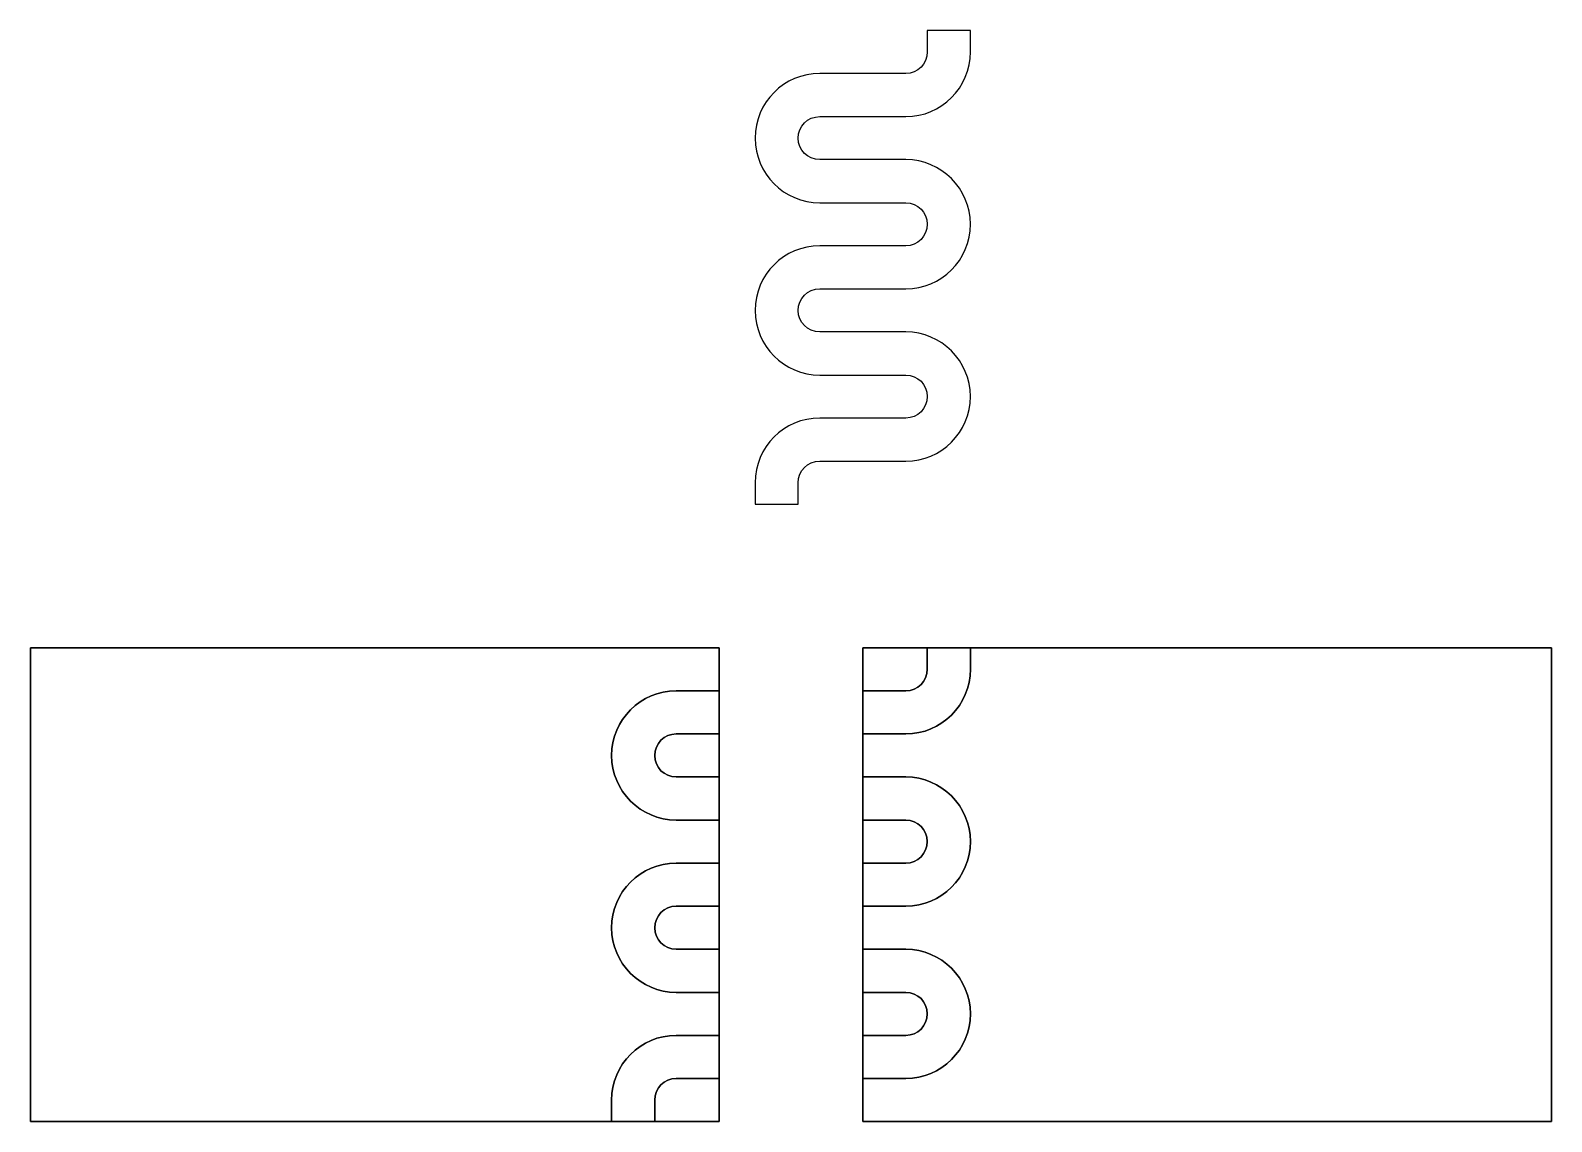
# Model space of a CAD drawing. Extents: x 0 to 530, y 0 to 380.
import ezdxf

# ---------------------------------------------------------------- set-up
doc = ezdxf.new("R2010")
doc.units = 0
doc.layers.add('1', color=7, linetype='CONTINUOUS')

# ---------------------------------------------------------------- blocks, each defined once
blk = doc.blocks.new('*M0')
at = {"layer": '1', "color": 7, "linetype": 'CONTINUOUS'}
for p, q in [((262.5, 165, 7), (262.5, 157.5, 7)), ((262.5, 165, 15), (262.5, 157.5, 15)), ((262.5, 165, 15), (262.5, 165, 7)), ((277.5, 165, 7), (262.5, 165, 7)), ((277.5, 165, 15), (262.5, 165, 15)), ((277.5, 157.5, 7), (277.5, 165, 7)), ((277.5, 165, 15), (277.5, 165, 7)), ((277.5, 157.5, 15), (277.5, 165, 15)), ((262.5, 157.5, 15), (262.5, 157.5, 7)), ((277.5, 157.5, 15), (277.5, 157.5, 7)), ((255, 150, 7), (225, 150, 7)), ((225, 150, 15), (225, 150, 7)), ((255, 150, 15), (225, 150, 15)), ((255, 150, 15), (255, 150, 7)), ((225, 135, 15), (225, 135, 7)), ((225, 135, 15), (225, 135, 7)), ((225, 135, 7), (255, 135, 7)), ((225, 135, 15), (255, 135, 15)), ((255, 135, 15), (255, 135, 7)), ((202.5, 127.5, 15), (202.5, 127.5, 7)), ((217.5, 127.5, 15), (217.5, 127.5, 7)), ((255, 120, 7), (225, 120, 7)), ((225, 120, 15), (225, 120, 7)), ((255, 120, 15), (225, 120, 15)), ((255, 120, 15), (255, 120, 7)), ((255, 120, 15), (255, 120, 7)), ((225, 105, 15), (225, 105, 7)), ((225, 105, 15), (225, 105, 7)), ((225, 105, 7), (255, 105, 7)), ((225, 105, 15), (255, 105, 15)), ((255, 105, 15), (255, 105, 7)), ((262.5, 97.5, 15), (262.5, 97.5, 7)), ((277.5, 97.5, 15), (277.5, 97.5, 7)), ((255, 90, 7), (225, 90, 7)), ((225, 90, 15), (225, 90, 7)), ((255, 90, 15), (225, 90, 15)), ((255, 90, 15), (255, 90, 7)), ((255, 90, 15), (255, 90, 7)), ((225, 75, 15), (225, 75, 7)), ((225, 75, 15), (225, 75, 7)), ((225, 75, 7), (255, 75, 7)), ((225, 75, 15), (255, 75, 15)), ((255, 75, 15), (255, 75, 7)), ((202.5, 67.5, 15), (202.5, 67.5, 7)), ((217.5, 67.5, 15), (217.5, 67.5, 7)), ((255, 60, 7), (225, 60, 7)), ((225, 60, 15), (225, 60, 7)), ((255, 60, 15), (225, 60, 15)), ((255, 60, 15), (255, 60, 7)), ((255, 60, 15), (255, 60, 7)), ((225, 45, 15), (225, 45, 7)), ((225, 45, 15), (225, 45, 7)), ((225, 45, 7), (255, 45, 7)), ((225, 45, 15), (255, 45, 15)), ((255, 45, 15), (255, 45, 7)), ((262.5, 37.5, 15), (262.5, 37.5, 7)), ((277.5, 37.5, 15), (277.5, 37.5, 7)), ((255, 30, 7), (225, 30, 7)), ((225, 30, 15), (225, 30, 7)), ((255, 30, 15), (225, 30, 15)), ((255, 30, 15), (255, 30, 7)), ((255, 30, 15), (255, 30, 7)), ((225, 15, 15), (225, 15, 7)), ((225, 15, 7), (255, 15, 7)), ((225, 15, 15), (255, 15, 15)), ((255, 15, 15), (255, 15, 7)), ((202.5, 7.5, 15), (202.5, 7.5, 7)), ((202.5, 7.5, 7), (202.5, 0, 7)), ((202.5, 7.5, 15), (202.5, 0, 15)), ((217.5, 0, 7), (217.5, 7.5, 7)), ((217.5, 7.5, 15), (217.5, 7.5, 7)), ((217.5, 0, 15), (217.5, 7.5, 15)), ((202.5, 0, 15), (202.5, 0, 7)), ((202.5, 0, 7), (217.5, 0, 7)), ((202.5, 0, 15), (217.5, 0, 15)), ((217.5, 0, 15), (217.5, 0, 7))]:
    blk.add_line(p, q, dxfattribs=at)
at = {"layer": '1', "color": 7, "linetype": 'CONTINUOUS', "extrusion": (0, 0, -1)}
for centre, start, end in [((-255, 157.5, -7), 180, 270), ((-255, 157.5, -15), 180, 270), ((-225, 127.5, -7), 270, 90), ((-225, 127.5, -15), 270, 90), ((-255, 97.5, -7), 90, 270), ((-255, 97.5, -15), 90, 270), ((-225, 67.5, -7), 270, 90), ((-225, 67.5, -15), 270, 90), ((-255, 37.5, -7), 90, 270), ((-255, 37.5, -15), 90, 270), ((-225, 7.5, -7), 360, 90), ((-225, 7.5, -15), 360, 90)]:
    blk.add_arc(centre, 7.5, start, end, dxfattribs=at)
at = {"layer": '1', "color": 7, "linetype": 'CONTINUOUS'}
for centre, start, end in [((255, 157.5, 7), 270, 360), ((255, 157.5, 15), 270, 360), ((225, 127.5, 7), 90, 270), ((225, 127.5, 15), 90, 270), ((255, 97.5, 7), 270, 90), ((255, 97.5, 15), 270, 90), ((225, 67.5, 7), 90, 270), ((225, 67.5, 15), 90, 270), ((255, 37.5, 7), 270, 90), ((255, 37.5, 15), 270, 90), ((225, 7.5, 7), 90, 180), ((225, 7.5, 15), 90, 180)]:
    blk.add_arc(centre, 22.5, start, end, dxfattribs=at)
blk = doc.blocks.new('*M1')
at = {"layer": '1', "color": 7, "linetype": 'CONTINUOUS'}
for p, q in [((225, 150, 15), (225, 150, 7)), ((225, 150, 15), (240, 150, 15)), ((225, 150, 15), (225, 150, 7)), ((240, 150, 7), (225, 150, 7)), ((240, 150, 15), (240, 150, 7)), ((240, 150, 7), (240, 135, 7)), ((225, 135, 7), (240, 135, 7)), ((225, 135, 15), (225, 135, 7)), ((240, 135, 15), (225, 135, 15)), ((240, 135, 7), (240, 135, 15)), ((202.5, 127.5, 15), (202.5, 127.5, 7)), ((217.5, 127.5, 15), (217.5, 127.5, 7)), ((225, 120, 15), (225, 120, 7)), ((240, 120, 7), (225, 120, 7)), ((225, 120, 15), (240, 120, 15)), ((225, 120, 15), (225, 120, 7)), ((240, 120, 7), (240, 105, 7)), ((240, 120, 15), (240, 120, 7)), ((225, 105, 7), (240, 105, 7)), ((225, 105, 15), (225, 105, 7)), ((240, 105, 15), (225, 105, 15)), ((240, 105, 7), (240, 105, 15)), ((225, 90, 15), (225, 90, 7)), ((225, 90, 15), (240, 90, 15)), ((225, 90, 15), (225, 90, 7)), ((240, 90, 7), (225, 90, 7)), ((240, 90, 15), (240, 90, 7)), ((240, 90, 7), (240, 75, 7)), ((225, 75, 7), (240, 75, 7)), ((225, 75, 15), (225, 75, 7)), ((240, 75, 15), (225, 75, 15)), ((240, 75, 7), (240, 75, 15)), ((202.5, 67.5, 15), (202.5, 67.5, 7)), ((217.5, 67.5, 15), (217.5, 67.5, 7)), ((225, 60, 15), (225, 60, 7)), ((240, 60, 7), (225, 60, 7)), ((225, 60, 15), (240, 60, 15)), ((225, 60, 15), (225, 60, 7)), ((240, 60, 7), (240, 45, 7)), ((240, 60, 15), (240, 60, 7)), ((225, 45, 7), (240, 45, 7)), ((225, 45, 15), (225, 45, 7)), ((240, 45, 15), (225, 45, 15)), ((240, 45, 7), (240, 45, 15)), ((225, 30, 15), (240, 30, 15)), ((225, 30, 15), (225, 30, 7)), ((240, 30, 7), (225, 30, 7)), ((240, 30, 15), (240, 30, 7)), ((240, 30, 7), (240, 15, 7)), ((225, 15, 7), (240, 15, 7)), ((225, 15, 15), (225, 15, 7)), ((240, 15, 15), (225, 15, 15)), ((240, 15, 7), (240, 15, 15)), ((202.5, 7.5, 7), (202.5, 0, 7)), ((202.5, 7.5, 15), (202.5, 7.5, 7)), ((202.5, 0, 15), (202.5, 7.5, 15)), ((217.5, 0, 7), (217.5, 7.5, 7)), ((217.5, 7.5, 15), (217.5, 0, 15)), ((217.5, 7.5, 15), (217.5, 7.5, 7)), ((217.5, 0, 7), (202.5, 0, 7)), ((202.5, 0, 7), (202.5, 0, 15)), ((217.5, 0, 15), (217.5, 0, 7))]:
    blk.add_line(p, q, dxfattribs=at)
for centre, radius, end in [((225, 127.5, 7), 22.5, 270), ((225, 127.5, 15), 7.5, 270), ((225, 67.5, 7), 22.5, 270), ((225, 67.5, 15), 7.5, 270), ((225, 7.5, 7), 22.5, 180), ((225, 7.5, 15), 7.5, 180)]:
    blk.add_arc(centre, radius, 90, end, dxfattribs=at)
at = {"layer": '1', "color": 7, "linetype": 'CONTINUOUS', "extrusion": (0, 0, -1)}
for centre, radius, start in [((-225, 127.5, -15), 22.5, 270), ((-225, 127.5, -7), 7.5, 270), ((-225, 67.5, -15), 22.5, 270), ((-225, 67.5, -7), 7.5, 270), ((-225, 7.5, -15), 22.5, 360), ((-225, 7.5, -7), 7.5, 360)]:
    blk.add_arc(centre, radius, start, 90, dxfattribs=at)
blk = doc.blocks.new('*M2')
at = {"layer": '1', "color": 7, "linetype": 'CONTINUOUS'}
for p, q in [((0, 165, 15), (240, 165, 15)), ((0, 0, 15), (0, 165, 15)), ((0, 165), (0, 165, 15)), ((0, 165), (0, 0)), ((240, 165), (0, 165)), ((240, 165, 15), (240, 150, 15)), ((240, 0), (240, 165)), ((240, 165), (240, 165, 15)), ((240, 135, 15), (240, 120, 15)), ((240, 105, 15), (240, 90, 15)), ((240, 75, 15), (240, 60, 15)), ((240, 45, 15), (240, 30, 15)), ((240, 15, 15), (240, 0, 15)), ((202.5, 0, 15), (0, 0, 15)), ((0, 0), (0, 0, 15)), ((0, 0), (240, 0)), ((240, 0, 15), (217.5, 0, 15)), ((240, 0), (240, 0, 15))]:
    blk.add_line(p, q, dxfattribs=at)
blk = doc.blocks.new('*M3')
at = {"layer": '1', "color": 7, "linetype": 'CONTINUOUS'}
for name in ['*M2', '*M1']:
    blk.add_blockref(name, (0, 0), dxfattribs=at)
blk = doc.blocks.new('*M4')
at = {"layer": '1', "color": 7, "linetype": 'CONTINUOUS'}
for p, q in [((-217.5, 0, 7), (-202.5, 0, 7)), ((-217.5, 0, 7), (-217.5, -7.5, 7)), ((-217.5, 0, 15), (-217.5, 0, 7)), ((-217.5, -7.5, 15), (-217.5, 0, 15)), ((-202.5, -7.5, 7), (-202.5, 0, 7)), ((-202.5, 0, 15), (-202.5, -7.5, 15)), ((-202.5, 0, 7), (-202.5, 0, 15)), ((-217.5, -7.5, 15), (-217.5, -7.5, 7)), ((-202.5, -7.5, 15), (-202.5, -7.5, 7)), ((-240, -30, 7), (-240, -15, 7)), ((-225, -15, 7), (-240, -15, 7)), ((-240, -15, 7), (-240, -15, 15)), ((-240, -15, 15), (-225, -15, 15)), ((-225, -15, 15), (-225, -15, 7)), ((-240, -30, 15), (-240, -30, 7)), ((-225, -30, 15), (-240, -30, 15)), ((-240, -30, 7), (-225, -30, 7)), ((-225, -30, 15), (-225, -30, 7)), ((-240, -45, 7), (-240, -45, 15)), ((-225, -45, 7), (-240, -45, 7)), ((-240, -45, 15), (-225, -45, 15)), ((-240, -60, 7), (-240, -45, 7)), ((-225, -45, 15), (-225, -45, 7)), ((-240, -60, 7), (-225, -60, 7)), ((-240, -60, 15), (-240, -60, 7)), ((-225, -60, 15), (-240, -60, 15)), ((-225, -60, 15), (-225, -60, 7)), ((-225, -60, 15), (-225, -60, 7)), ((-217.5, -67.5, 15), (-217.5, -67.5, 7)), ((-202.5, -67.5, 15), (-202.5, -67.5, 7)), ((-225, -75, 7), (-240, -75, 7)), ((-240, -90, 7), (-240, -75, 7)), ((-240, -75, 7), (-240, -75, 15)), ((-240, -75, 15), (-225, -75, 15)), ((-225, -75, 15), (-225, -75, 7)), ((-240, -90, 15), (-240, -90, 7)), ((-225, -90, 15), (-240, -90, 15)), ((-240, -90, 7), (-225, -90, 7)), ((-225, -90, 15), (-225, -90, 7)), ((-225, -90, 15), (-225, -90, 7)), ((-240, -105, 7), (-240, -105, 15)), ((-225, -105, 7), (-240, -105, 7)), ((-240, -105, 15), (-225, -105, 15)), ((-240, -120, 7), (-240, -105, 7)), ((-225, -105, 15), (-225, -105, 7)), ((-240, -120, 7), (-225, -120, 7)), ((-240, -120, 15), (-240, -120, 7)), ((-225, -120, 15), (-240, -120, 15)), ((-225, -120, 15), (-225, -120, 7)), ((-225, -120, 15), (-225, -120, 7)), ((-217.5, -127.5, 15), (-217.5, -127.5, 7)), ((-202.5, -127.5, 15), (-202.5, -127.5, 7)), ((-225, -135, 7), (-240, -135, 7)), ((-240, -150, 7), (-240, -135, 7)), ((-240, -135, 7), (-240, -135, 15)), ((-240, -135, 15), (-225, -135, 15)), ((-225, -135, 15), (-225, -135, 7)), ((-240, -150, 15), (-240, -150, 7)), ((-225, -150, 15), (-240, -150, 15)), ((-240, -150, 7), (-225, -150, 7)), ((-225, -150, 15), (-225, -150, 7)), ((-225, -150, 15), (-225, -150, 7))]:
    blk.add_line(p, q, dxfattribs=at)
for centre, radius, end in [((-225, -7.5, 7), 22.5, 360), ((-225, -7.5, 15), 7.5, 360), ((-225, -67.5, 7), 22.5, 90), ((-225, -67.5, 15), 7.5, 90), ((-225, -127.5, 7), 22.5, 90), ((-225, -127.5, 15), 7.5, 90)]:
    blk.add_arc(centre, radius, 270, end, dxfattribs=at)
at = {"layer": '1', "color": 7, "linetype": 'CONTINUOUS', "extrusion": (0, 0, -1)}
for centre, radius, start in [((225, -7.5, -7), 7.5, 180), ((225, -7.5, -15), 22.5, 180), ((225, -67.5, -15), 22.5, 90), ((225, -67.5, -7), 7.5, 90), ((225, -127.5, -15), 22.5, 90), ((225, -127.5, -7), 7.5, 90)]:
    blk.add_arc(centre, radius, start, 270, dxfattribs=at)
blk = doc.blocks.new('*M5')
at = {"layer": '1', "color": 7, "linetype": 'CONTINUOUS'}
for p, q in [((-240, 0, 15), (-217.5, 0, 15)), ((-240, -15, 15), (-240, 0, 15)), ((-240, 0), (-240, 0, 15)), ((-240, 0), (-240, -165)), ((0, 0), (-240, 0)), ((-202.5, 0, 15), (0, 0, 15)), ((0, 0, 15), (0, -165, 15)), ((0, -165), (0, 0)), ((0, 0), (0, 0, 15)), ((-240, -45, 15), (-240, -30, 15)), ((-240, -75, 15), (-240, -60, 15)), ((-240, -105, 15), (-240, -90, 15)), ((-240, -135, 15), (-240, -120, 15)), ((-240, -165, 15), (-240, -150, 15)), ((0, -165, 15), (-240, -165, 15)), ((-240, -165), (-240, -165, 15)), ((-240, -165), (0, -165)), ((0, -165), (0, -165, 15))]:
    blk.add_line(p, q, dxfattribs=at)
blk = doc.blocks.new('*M6')
at = {"layer": '1', "color": 7, "linetype": 'CONTINUOUS'}
for name in ['*M4', '*M5']:
    blk.add_blockref(name, (0, 0), dxfattribs=at)

msp = doc.modelspace()

# ---------------------------------------------------------------- block references
at = {"layer": '1', "color": 7, "linetype": 'CONTINUOUS'}
for name, p in [('*M0', (50, 215, -32)), ('*M3', (0, 0, -25)), ('*M6', (530, 165, -25))]:
    msp.add_blockref(name, p, dxfattribs=at)

doc.saveas('drawing.dxf')
